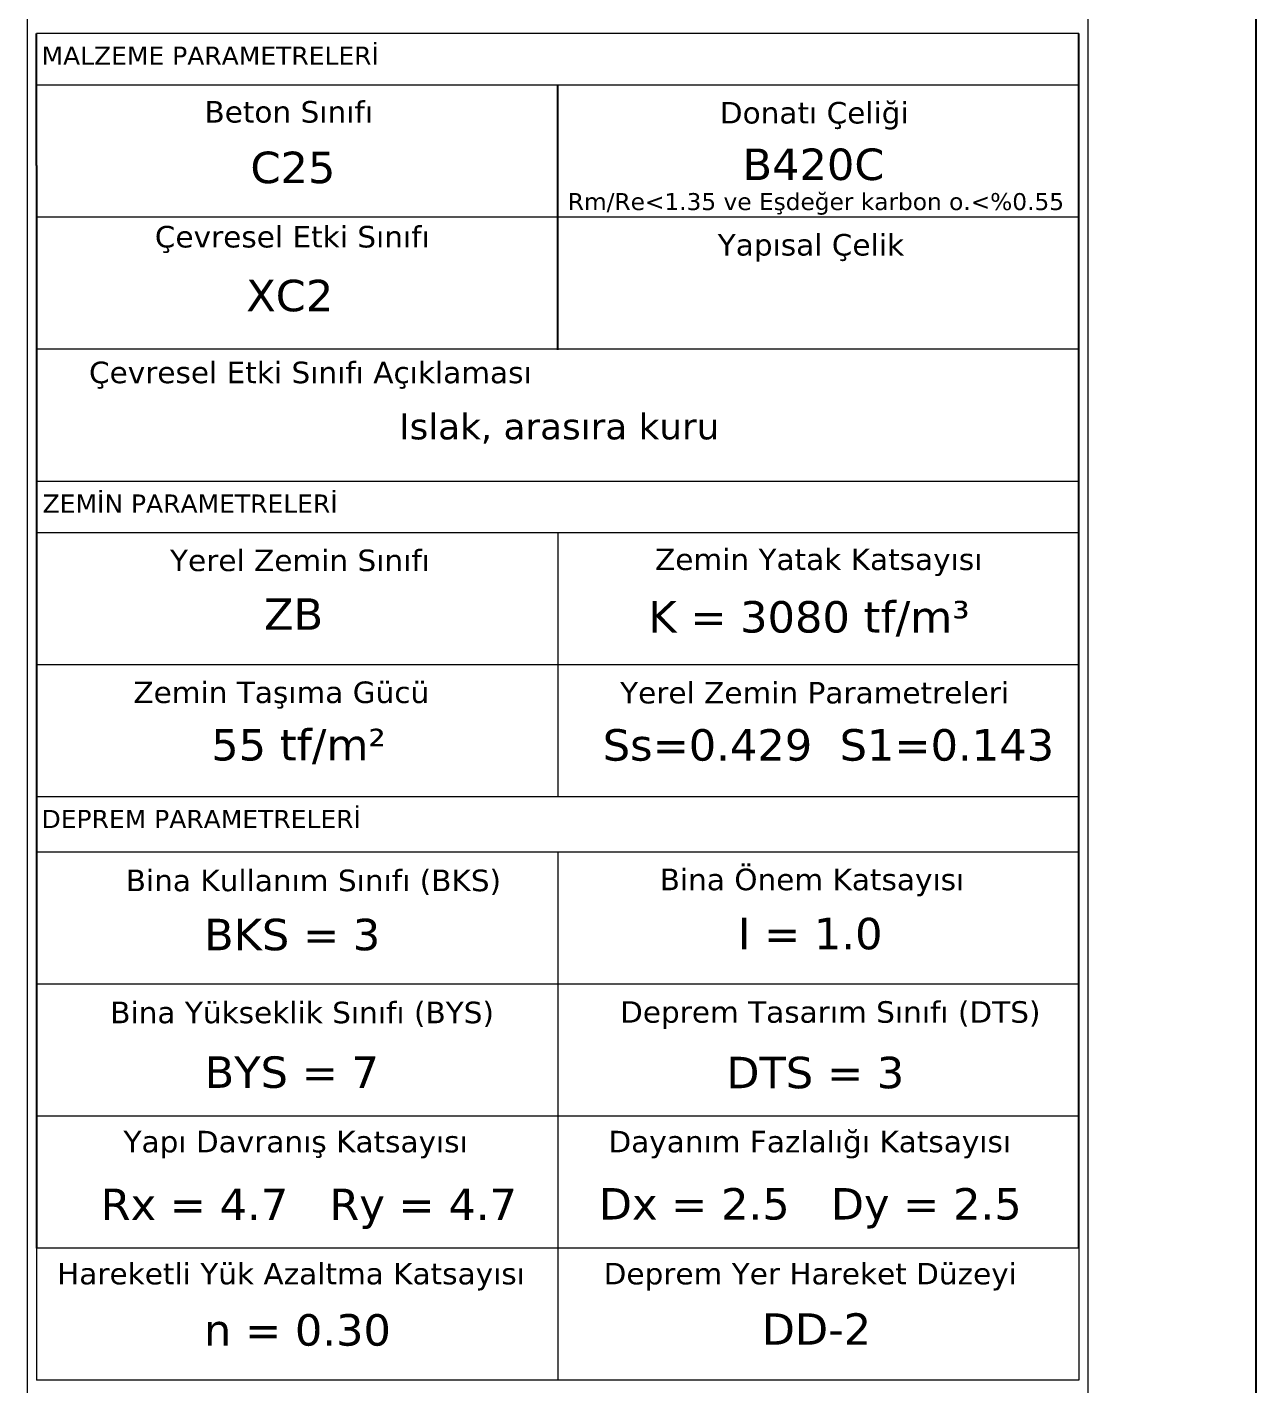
# Model space of a CAD drawing. Header units: millimetres. Extents: x 2232 to 85269, y -3593 to 5869.
# Drawn here: x 39035 to 39566, y 1929 to 2515 of the extents above; entities that cross this region are included whole.
import ezdxf

# ---------------------------------------------------------------- set-up
doc = ezdxf.new("R2010")
doc.units = ezdxf.units.MM
doc.layers.add('Standart', color=7, linetype='Continuous')
doc.styles.add('verdana_1_18', font='verdana.ttf', dxfattribs={"height": 0.2})

# ---------------------------------------------------------------- blocks, each defined once
blk = doc.blocks.new('IDE999Entity7103')
at = {"layer": 'Standart', "color": 250, "linetype": 'Continuous', "lineweight": 5}
for points in [[(32077.51, 3033.04), (32077.51, 25)], [(32535.51, 25), (32535.51, 3033.04)], [(32531.51, 1084.14), (32081.51, 1084.14)], [(32531.51, 1061.77), (32081.51, 1061.77)], [(32531.51, 1004.79), (32081.51, 1004.79)], [(32531.51, 1004.79), (32081.51, 1004.79)], [(32531.51, 947.81), (32081.51, 947.81)], [(32531.51, 947.81), (32081.51, 947.81)], [(32531.51, 890.83), (32081.51, 890.83)], [(32531.51, 890.83), (32081.51, 890.83)], [(32531.51, 868.67), (32081.51, 868.67)], [(32306.51, 868.67), (32306.51, 811.69)], [(32531.51, 811.69), (32081.51, 811.69)], [(32306.51, 811.69), (32306.51, 754.71)], [(32531.51, 754.71), (32081.51, 754.71)], [(32531.51, 730.84), (32081.51, 730.84)], [(32306.51, 730.84), (32306.51, 673.86)], [(32531.51, 673.86), (32081.51, 673.86)], [(32306.51, 673.86), (32306.51, 616.88)], [(32531.51, 616.88), (32081.51, 616.88)], [(32306.51, 616.88), (32306.51, 559.9)], [(32531.51, 559.9), (32081.51, 559.9)], [(32081.51, 559.9), (32081.51, 502.91)], [(32306.51, 559.9), (32306.51, 502.91)], [(32306.51, 559.9), (32306.51, 502.91)], [(32531.51, 559.9), (32531.51, 502.91)], [(32306.51, 502.91), (32081.51, 502.91)], [(32531.51, 502.91), (32306.51, 502.91)]]:
    blk.add_lwpolyline(points, dxfattribs=at)
at = {"layer": 'Standart', "color": 254, "linetype": 'Continuous', "lineweight": -3}
for points in [[(32081.51, 1027.15), (32081.51, 1084.14)], [(32531.51, 1027.15), (32531.51, 1084.14)], [(32306.56, 947.61), (32306.56, 1061.7)]]:
    blk.add_lwpolyline(points, dxfattribs=at)
at = {"layer": 'Standart', "color": 158, "linetype": 'Continuous', "lineweight": -3}
for points in [[(32081.51, 1027.15), (32081.51, 559.9)], [(32531.51, 559.9), (32531.51, 1027.15)]]:
    blk.add_lwpolyline(points, dxfattribs=at)
at = {"layer": 'Standart', "color": 1, "linetype": 'Continuous', "lineweight": 5, "style": 'verdana_1_18'}
for s, height, p in [('MALZEME PARAMETRELERİ', 7.8571, (32083.72, 1070.6)), ('Beton Sınıfı', 9.2857, (32154.04, 1045.66)), ('Donatı Çeliği ', 9.2857, (32376.52, 1045.26)), ('Yapısal Çelik', 9.2857, (32375.59, 988.28)), ('Çevresel Etki Sınıfı Açıklaması', 9.2857, (32104.2, 933.19)), ('ZEMİN PARAMETRELERİ', 7.8571, (32084.18, 877.3)), ('Yerel Zemin Sınıfı', 9.2857, (32139.18, 852.1)), ('Zemin Yatak Katsayısı', 9.2857, (32348.54, 852.56)), ('Zemin Taşıma Gücü', 9.2857, (32123.38, 795.16)), ('Yerel Zemin Parametreleri', 9.2857, (32333.45, 794.99)), ('DEPREM PARAMETRELERİ', 7.8571, (32083.72, 741.18)), ('Bina Kullanım Sınıfı (BKS)', 9.2857, (32120.06, 713.97)), ('Bina Önem Katsayısı', 9.2857, (32350.54, 714.38)), ('Bina Yükseklik Sınıfı (BYS)', 9.2857, (32113.38, 656.98)), ('Deprem Tasarım Sınıfı (DTS)', 9.2857, (32333.45, 657.2)), ('Yapı Davranış Katsayısı ', 9.2857, (32119.11, 601.26)), ('Dayanım Fazlalığı Katsayısı ', 9.2857, (32328.43, 601.27)), ('Hareketli Yük Azaltma Katsayısı', 9.2857, (32090.44, 544.28)), ('Deprem Yer Hareket Düzeyi', 9.2857, (32326.36, 544.28))]:
    blk.add_text(s, height=height, dxfattribs=at).set_placement(p)
at = {"layer": 'Standart', "color": 254, "linetype": 'Continuous', "lineweight": 5, "style": 'verdana_1_18'}
for s, height, p in [('C25', 13.571, (32173.87, 1019.53)), ('B420C', 13.571, (32386.27, 1020.88)), ('XC2', 13.571, (32172.05, 964.24)), ('ZB', 13.571, (32179.75, 826.76)), ('K = 3080 tf/m³', 13.5714, (32345.62, 825.58)), ('55 tf/m²', 13.571, (32156.95, 770.39)), ('Ss=0.429  S1=0.143', 13.5714, (32325.97, 770.31)), ('BKS = 3', 13.571, (32153.86, 688.48)), ('I = 1.0', 13.571, (32384.2, 688.89)), ('BYS = 7', 13.571, (32154.12, 629.09)), ('DTS = 3', 13.571, (32379.29, 628.92)), ('Dx = 2.5   Dy = 2.5', 13.5714, (32324.25, 572.26)), ('Rx = 4.7   Ry = 4.7', 13.5714, (32109.22, 572.02)), ('n = 0.30', 13.571, (32153.84, 517.85)), ('DD-2', 13.571, (32394.57, 518.22))]:
    blk.add_text(s, height=height, dxfattribs=at).set_placement(p)
at = {"layer": 'Standart', "color": 254, "linetype": 'Continuous', "lineweight": -3, "style": 'verdana_1_18'}
for s, height, p in [('Rm/Re<1.35 ve Eşdeğer karbon o.<%0.55', 7.3125, (32310.9, 1007.91)), ('Islak, arasıra kuru', 11.25, (32238.06, 908.95))]:
    blk.add_text(s, height=height, dxfattribs=at).set_placement(p)
at = {"layer": 'Standart', "color": 1, "linetype": 'Continuous', "lineweight": -3, "style": 'verdana_1_18'}
blk.add_text('Çevresel Etki Sınıfı ', height=9.2857, dxfattribs=at).set_placement((32132.62, 991.76))

msp = doc.modelspace()

# ---------------------------------------------------------------- linework, layer by layer
msp.add_line((39565.84, 5868.75), (39565.84, 1368.75))

# ---------------------------------------------------------------- block references
at = {"layer": 'Standart'}
msp.add_blockref('IDE999Entity7103', (6957.98, 1428.42), dxfattribs=at)

doc.saveas('drawing.dxf')
